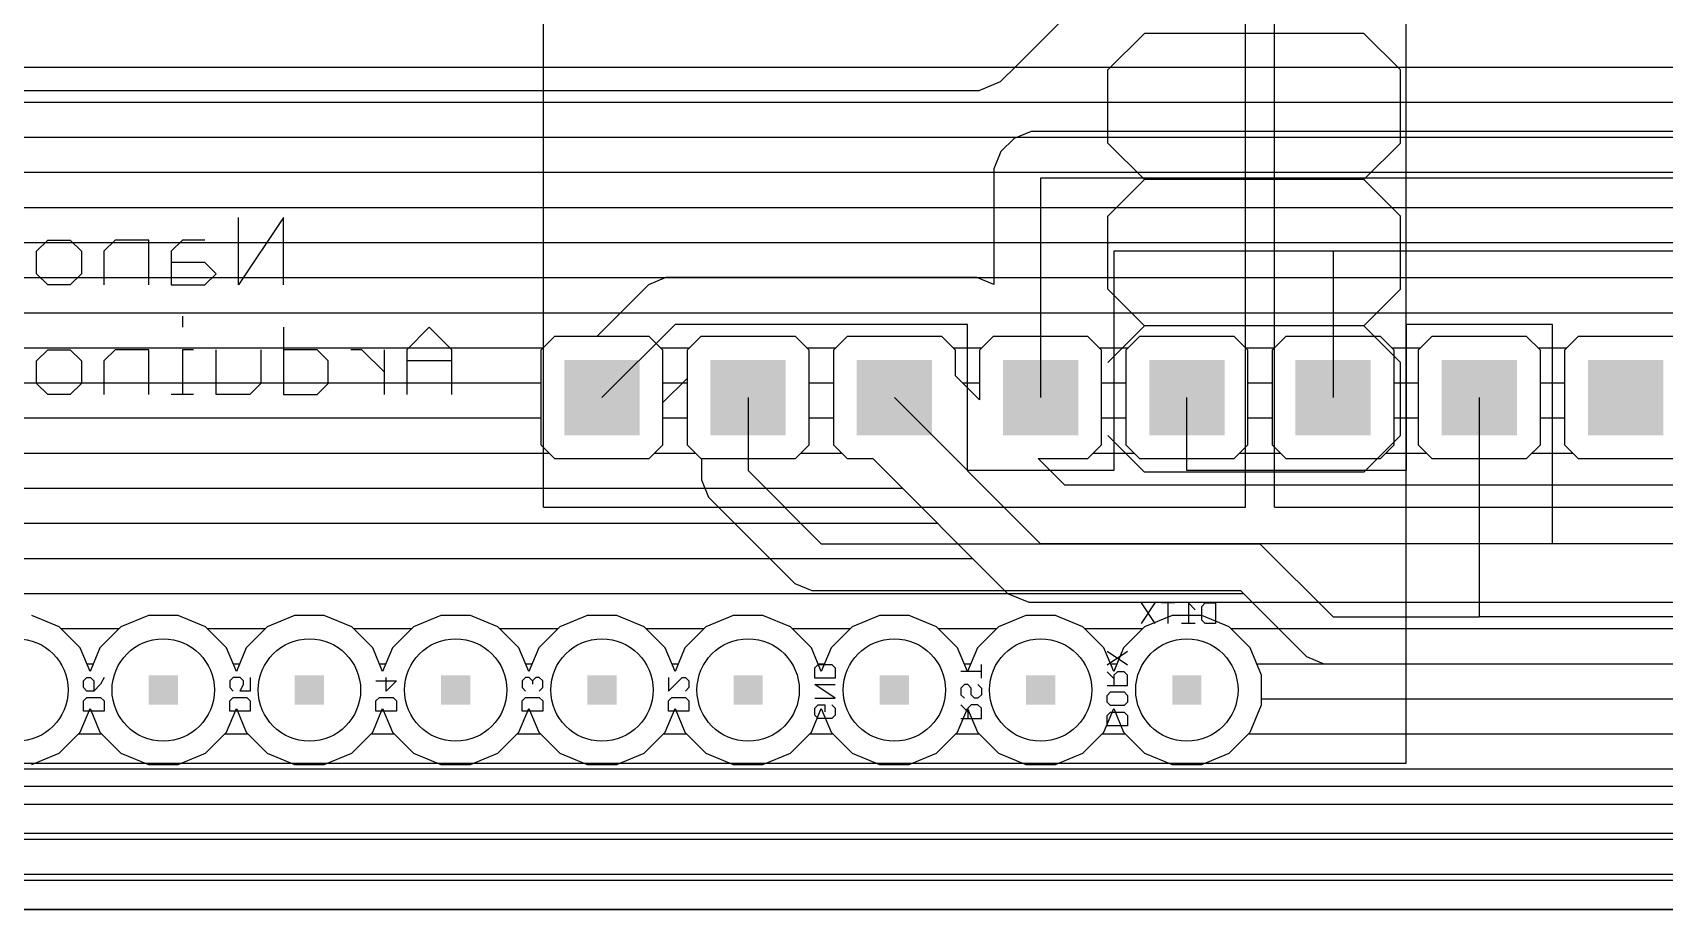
# Model space of a CAD drawing. Extents: x 0 to 251, y 0 to 33.
# Drawn here: x 123.46 to 151.8, y 0 to 15.23 of the extents above; entities that cross this region are included whole.
import ezdxf

# ---------------------------------------------------------------- set-up
doc = ezdxf.new("R2010")
doc.units = 0
for name, color, linetype in [('1', 14, 'CONTINUOUS'), ('16', 174, 'CONTINUOUS'), ('17', 94, 'CONTINUOUS'), ('20', 178, 'CONTINUOUS'), ('21', 250, 'CONTINUOUS'), ('22', 250, 'CONTINUOUS'), ('52', 250, 'CONTINUOUS')]:
    doc.layers.add(name, color=color, linetype=linetype)

# ---------------------------------------------------------------- blocks, each defined once
blk = doc.blocks.new('SQUAREP')
blk.add_solid([(-0.5, -0.5), (0.5, -0.5), (-0.5, 0.5), (0.5, 0.5)])
blk = doc.blocks.new('RECT')
blk.add_solid([(-0.5, -0.5), (0.5, -0.5), (-0.5, 0.5), (0.5, 0.5)])
blk = doc.blocks.new('ROUNDP')
blk.add_circle((0, 0), 0.5)

msp = doc.modelspace()

# ---------------------------------------------------------------- linework, layer by layer
at = {"layer": '1'}
for p, q in [((140.5613, 14.6645), (143.6514, 17.7546)), ((140.2755, 14.3787), (140.5613, 14.6645)), ((140.5272, 14.6304), (166.8636, 14.6304)), ((67.0352, 14.224), (139.9021, 14.224)), ((139.9021, 14.224), (140.2755, 14.3787)), ((43.3976, 14.0208), (166.254, 14.0208)), ((67.4979, 13.4112), (165.6444, 13.4112)), ((67.7672, 12.8016), (165.0348, 12.8016)), ((67.6447, 12.192), (164.4252, 12.192)), ((57.3278, 11.5824), (163.8156, 11.5824)), ((67.3963, 10.9728), (163.206, 10.9728)), ((67.7672, 10.3632), (162.8145, 10.3632)), ((132.5277, 9.9504), (132.2896, 9.7123)), ((134.1723, 9.9504), (132.5277, 9.9504)), ((134.4104, 9.7123), (134.1723, 9.9504)), ((135.0677, 9.9504), (134.8296, 9.7123)), ((136.7123, 9.9504), (135.0677, 9.9504)), ((136.9504, 9.7123), (136.7123, 9.9504)), ((137.6077, 9.9504), (137.3696, 9.7123)), ((139.2523, 9.9504), (137.6077, 9.9504)), ((139.4904, 9.7123), (139.2523, 9.9504)), ((140.1477, 9.9504), (139.9096, 9.7123)), ((141.7923, 9.9504), (140.1477, 9.9504)), ((142.0304, 9.7123), (141.7923, 9.9504)), ((142.6877, 9.9504), (142.4496, 9.7123)), ((144.3323, 9.9504), (142.6877, 9.9504)), ((144.5704, 9.7123), (144.3323, 9.9504)), ((145.2277, 9.9504), (144.9896, 9.7123)), ((146.8723, 9.9504), (145.2277, 9.9504)), ((147.1104, 9.7123), (146.8723, 9.9504)), ((147.7677, 9.9504), (147.5296, 9.7123)), ((149.4123, 9.9504), (147.7677, 9.9504)), ((149.6504, 9.7123), (149.4123, 9.9504)), ((150.3077, 9.9504), (150.0696, 9.7123)), ((151.9523, 9.9504), (150.3077, 9.9504)), ((119.1291, 9.7536), (132.3309, 9.7536)), ((132.2896, 9.7123), (132.2896, 8.0677)), ((134.3691, 9.7536), (134.8709, 9.7536)), ((134.4104, 8.0677), (134.4104, 9.7123)), ((134.8296, 9.7123), (134.8296, 8.0677)), ((136.9091, 9.7536), (137.4109, 9.7536)), ((136.9504, 8.0677), (136.9504, 9.7123)), ((137.3696, 9.7123), (137.3696, 8.0677)), ((139.4491, 9.7536), (139.9509, 9.7536)), ((139.4904, 9.2664), (139.4904, 9.7123)), ((139.9096, 9.7123), (139.9096, 8.8472)), ((141.9891, 9.7536), (142.4909, 9.7536)), ((142.0304, 8.0677), (142.0304, 9.7123)), ((142.4496, 9.7123), (142.4496, 8.0677)), ((144.5291, 9.7536), (145.0309, 9.7536)), ((144.5704, 8.0677), (144.5704, 9.7123)), ((144.9896, 9.7123), (144.9896, 8.0677)), ((147.0691, 9.7536), (147.5709, 9.7536)), ((147.1104, 8.0677), (147.1104, 9.7123)), ((147.5296, 9.7123), (147.5296, 8.0677)), ((149.6091, 9.7536), (150.1109, 9.7536)), ((149.6504, 8.0677), (149.6504, 9.7123)), ((150.0696, 9.7123), (150.0696, 8.0677)), ((119.1704, 9.144), (132.2896, 9.144)), ((134.4104, 9.144), (134.8296, 9.144)), ((136.9504, 9.144), (137.3696, 9.144)), ((139.9096, 8.8472), (139.4904, 9.2664)), ((139.6128, 9.144), (139.9096, 9.144)), ((142.0304, 9.144), (142.4496, 9.144)), ((144.5704, 9.144), (144.9896, 9.144)), ((147.1104, 9.144), (147.5296, 9.144)), ((149.6504, 9.144), (150.0696, 9.144)), ((140.97, 6.35), (138.43, 8.89)), ((119.1704, 8.5344), (132.2896, 8.5344)), ((134.4104, 8.5344), (134.8296, 8.5344)), ((136.9504, 8.5344), (137.3696, 8.5344)), ((142.0304, 8.5344), (142.4496, 8.5344)), ((144.5704, 8.5344), (144.9896, 8.5344)), ((147.1104, 8.5344), (147.5296, 8.5344)), ((149.6504, 8.5344), (150.0696, 8.5344)), ((132.2896, 8.0677), (132.5277, 7.8296)), ((134.1723, 7.8296), (134.4104, 8.0677)), ((134.8296, 8.0677), (135.0677, 7.8296)), ((136.7123, 7.8296), (136.9504, 8.0677)), ((137.3696, 8.0677), (137.6077, 7.8296)), ((141.7923, 7.8296), (142.0304, 8.0677)), ((142.4496, 8.0677), (142.6877, 7.8296)), ((144.3323, 7.8296), (144.5704, 8.0677)), ((144.9896, 8.0677), (145.2277, 7.8296)), ((146.8723, 7.8296), (147.1104, 8.0677)), ((147.5296, 8.0677), (147.7677, 7.8296)), ((149.4123, 7.8296), (149.6504, 8.0677)), ((150.0696, 8.0677), (150.3077, 7.8296)), ((119.0275, 7.9248), (132.4325, 7.9248)), ((132.5277, 7.8296), (134.1723, 7.8296)), ((134.2675, 7.9248), (134.9725, 7.9248)), ((135.0677, 7.8296), (136.7123, 7.8296)), ((136.8075, 7.9248), (137.5125, 7.9248)), ((137.6077, 7.8296), (138.0536, 7.8296)), ((138.0536, 7.8296), (140.3945, 5.4887)), ((141.3908, 7.366), (140.9272, 7.8296)), ((140.9272, 7.8296), (141.7923, 7.8296)), ((141.8875, 7.9248), (142.5925, 7.9248)), ((142.6877, 7.8296), (144.3323, 7.8296)), ((144.4275, 7.9248), (145.1325, 7.9248)), ((145.2277, 7.8296), (146.8723, 7.8296)), ((146.9675, 7.9248), (147.6725, 7.9248)), ((147.7677, 7.8296), (149.4123, 7.8296)), ((149.5075, 7.9248), (150.2125, 7.9248)), ((150.3077, 7.8296), (151.9523, 7.8296)), ((99.9047, 7.3152), (138.568, 7.3152)), ((183.0821, 7.366), (141.3908, 7.366)), ((108.7439, 6.7056), (139.1776, 6.7056)), ((182.88, 6.35), (140.97, 6.35)), ((109.3535, 6.096), (139.7872, 6.096)), ((109.9631, 5.4864), (140.4, 5.4864)), ((140.3945, 5.4887), (140.7679, 5.334)), ((123.9238, 4.9082), (123.4477, 5.1054)), ((125.4723, 5.1054), (124.9962, 4.9082)), ((125.9877, 5.1054), (125.4723, 5.1054)), ((126.4638, 4.9082), (125.9877, 5.1054)), ((128.0123, 5.1054), (127.5362, 4.9082)), ((128.5277, 5.1054), (128.0123, 5.1054)), ((129.0038, 4.9082), (128.5277, 5.1054)), ((130.5523, 5.1054), (130.0762, 4.9082)), ((131.0677, 5.1054), (130.5523, 5.1054)), ((131.5438, 4.9082), (131.0677, 5.1054)), ((133.0923, 5.1054), (132.6162, 4.9082)), ((133.6077, 5.1054), (133.0923, 5.1054)), ((134.0838, 4.9082), (133.6077, 5.1054)), ((135.6323, 5.1054), (135.1562, 4.9082)), ((136.1477, 5.1054), (135.6323, 5.1054)), ((136.6238, 4.9082), (136.1477, 5.1054)), ((138.1723, 5.1054), (137.6962, 4.9082)), ((138.6877, 5.1054), (138.1723, 5.1054)), ((139.1638, 4.9082), (138.6877, 5.1054)), ((140.7123, 5.1054), (140.2362, 4.9082)), ((141.2277, 5.1054), (140.7123, 5.1054)), ((140.7679, 5.334), (182.4592, 5.334)), ((141.7038, 4.9082), (141.2277, 5.1054)), ((143.2523, 5.1054), (142.7762, 4.9082)), ((143.7677, 5.1054), (143.2523, 5.1054)), ((144.2438, 4.9082), (143.7677, 5.1054)), ((124.2882, 4.5438), (123.9238, 4.9082)), ((123.9552, 4.8768), (124.9648, 4.8768)), ((124.9962, 4.9082), (124.6318, 4.5438)), ((126.8282, 4.5438), (126.4638, 4.9082)), ((126.4952, 4.8768), (127.5048, 4.8768)), ((127.5362, 4.9082), (127.1718, 4.5438)), ((129.3682, 4.5438), (129.0038, 4.9082)), ((129.0352, 4.8768), (130.0448, 4.8768)), ((130.0762, 4.9082), (129.7118, 4.5438)), ((131.9082, 4.5438), (131.5438, 4.9082)), ((131.5752, 4.8768), (132.5848, 4.8768)), ((132.6162, 4.9082), (132.2518, 4.5438)), ((134.4482, 4.5438), (134.0838, 4.9082)), ((134.1152, 4.8768), (135.1248, 4.8768)), ((135.1562, 4.9082), (134.7918, 4.5438)), ((136.9882, 4.5438), (136.6238, 4.9082)), ((136.6552, 4.8768), (137.6648, 4.8768)), ((137.6962, 4.9082), (137.3318, 4.5438)), ((139.5282, 4.5438), (139.1638, 4.9082)), ((139.1952, 4.8768), (140.2048, 4.8768)), ((140.2362, 4.9082), (139.8718, 4.5438)), ((142.0682, 4.5438), (141.7038, 4.9082)), ((141.7352, 4.8768), (142.7448, 4.8768)), ((142.7762, 4.9082), (142.4118, 4.5438)), ((144.6082, 4.5438), (144.2438, 4.9082)), ((144.2752, 4.8768), (182.9164, 4.8768)), ((124.46, 4.129), (124.2882, 4.5438)), ((124.6318, 4.5438), (124.46, 4.129)), ((127, 4.129), (126.8282, 4.5438)), ((127.1718, 4.5438), (127, 4.129)), ((129.54, 4.129), (129.3682, 4.5438)), ((129.7118, 4.5438), (129.54, 4.129)), ((132.08, 4.129), (131.9082, 4.5438)), ((132.2518, 4.5438), (132.08, 4.129)), ((134.62, 4.129), (134.4482, 4.5438)), ((134.7918, 4.5438), (134.62, 4.129)), ((137.16, 4.129), (136.9882, 4.5438)), ((137.3318, 4.5438), (137.16, 4.129)), ((139.7, 4.129), (139.5282, 4.5438)), ((139.8718, 4.5438), (139.7, 4.129)), ((142.24, 4.129), (142.0682, 4.5438)), ((142.4118, 4.5438), (142.24, 4.129)), ((144.8054, 4.0677), (144.6082, 4.5438)), ((124.4028, 4.2672), (124.5172, 4.2672)), ((126.9428, 4.2672), (127.0572, 4.2672)), ((129.4828, 4.2672), (129.5973, 4.2672)), ((132.0228, 4.2672), (132.1372, 4.2672)), ((134.5627, 4.2672), (134.6773, 4.2672)), ((137.1028, 4.2672), (137.2173, 4.2672)), ((139.6428, 4.2672), (139.7572, 4.2672)), ((142.1827, 4.2672), (142.2973, 4.2672)), ((144.7228, 4.2672), (183.526, 4.2672)), ((144.8054, 3.5523), (144.8054, 4.0677)), ((124.2882, 3.0762), (124.46, 3.491)), ((124.46, 3.491), (124.6318, 3.0762)), ((126.8282, 3.0762), (127, 3.491)), ((127, 3.491), (127.1718, 3.0762)), ((129.3682, 3.0762), (129.54, 3.491)), ((129.54, 3.491), (129.7118, 3.0762)), ((131.9082, 3.0762), (132.08, 3.491)), ((132.08, 3.491), (132.2518, 3.0762)), ((134.4482, 3.0762), (134.62, 3.491)), ((134.62, 3.491), (134.7918, 3.0762)), ((136.9882, 3.0762), (137.16, 3.491)), ((137.16, 3.491), (137.3318, 3.0762)), ((139.5282, 3.0762), (139.7, 3.491)), ((139.7, 3.491), (139.8718, 3.0762)), ((142.0682, 3.0762), (142.24, 3.491)), ((142.24, 3.491), (142.4118, 3.0762)), ((144.6082, 3.0762), (144.8054, 3.5523)), ((144.8054, 3.6576), (189.5029, 3.6576)), ((123.9238, 2.7118), (124.2882, 3.0762)), ((124.26, 3.048), (124.66, 3.048)), ((124.6318, 3.0762), (124.9962, 2.7118)), ((126.4638, 2.7118), (126.8282, 3.0762)), ((126.8, 3.048), (127.2, 3.048)), ((127.1718, 3.0762), (127.5362, 2.7118)), ((129.0038, 2.7118), (129.3682, 3.0762)), ((129.34, 3.048), (129.74, 3.048)), ((129.7118, 3.0762), (130.0762, 2.7118)), ((131.5438, 2.7118), (131.9082, 3.0762)), ((131.88, 3.048), (132.28, 3.048)), ((132.2518, 3.0762), (132.6162, 2.7118)), ((134.0838, 2.7118), (134.4482, 3.0762)), ((134.42, 3.048), (134.82, 3.048)), ((134.7918, 3.0762), (135.1562, 2.7118)), ((136.6238, 2.7118), (136.9882, 3.0762)), ((136.96, 3.048), (137.36, 3.048)), ((137.3318, 3.0762), (137.6962, 2.7118)), ((139.1638, 2.7118), (139.5282, 3.0762)), ((139.5, 3.048), (139.9, 3.048)), ((139.8718, 3.0762), (140.2362, 2.7118)), ((141.7038, 2.7118), (142.0682, 3.0762)), ((142.04, 3.048), (142.44, 3.048)), ((142.4118, 3.0762), (142.7762, 2.7118)), ((144.2438, 2.7118), (144.6082, 3.0762)), ((144.58, 3.048), (183.8153, 3.048)), ((123.4477, 2.5146), (123.9238, 2.7118)), ((124.9962, 2.7118), (125.4723, 2.5146)), ((125.9877, 2.5146), (126.4638, 2.7118)), ((127.5362, 2.7118), (128.0123, 2.5146)), ((128.5277, 2.5146), (129.0038, 2.7118)), ((130.0762, 2.7118), (130.5523, 2.5146)), ((131.0677, 2.5146), (131.5438, 2.7118)), ((132.6162, 2.7118), (133.0923, 2.5146)), ((133.6077, 2.5146), (134.0838, 2.7118)), ((135.1562, 2.7118), (135.6323, 2.5146)), ((136.1477, 2.5146), (136.6238, 2.7118)), ((137.6962, 2.7118), (138.1723, 2.5146)), ((138.6877, 2.5146), (139.1638, 2.7118)), ((140.2362, 2.7118), (140.7123, 2.5146)), ((141.2277, 2.5146), (141.7038, 2.7118)), ((142.7762, 2.7118), (143.2523, 2.5146)), ((143.7677, 2.5146), (144.2438, 2.7118)), ((67.7672, 2.4384), (183.6928, 2.4384)), ((125.4723, 2.5146), (125.9877, 2.5146)), ((128.0123, 2.5146), (128.5277, 2.5146)), ((130.5523, 2.5146), (131.0677, 2.5146)), ((133.0923, 2.5146), (133.6077, 2.5146)), ((135.6323, 2.5146), (136.1477, 2.5146)), ((138.1723, 2.5146), (138.6877, 2.5146)), ((140.7123, 2.5146), (141.2277, 2.5146)), ((143.2523, 2.5146), (143.7677, 2.5146)), ((67.4979, 1.8288), (183.9621, 1.8288)), ((0, 1.2192), (251.46, 1.2192)), ((0, 0.6096), (251.46, 0.6096)), ((251.46, 0), (0, 0)), ((0, 0), (251.46, 0))]:
    msp.add_line(p, q, dxfattribs=at)
at = {"layer": '16'}
for p, q in [((119.8691, 14.6304), (183.8605, 14.6304)), ((120.4787, 14.0208), (251.46, 14.0208)), ((121.0883, 13.4112), (140.563, 13.4112)), ((140.5096, 13.3891), (140.2809, 13.1604)), ((140.8083, 13.5128), (140.5096, 13.3891)), ((181.7717, 13.5128), (140.8083, 13.5128)), ((140.2809, 13.1604), (140.1572, 12.8617)), ((121.4628, 12.8016), (140.1572, 12.8016)), ((140.1572, 12.8617), (140.1572, 10.8504)), ((153.67, 12.7), (140.97, 12.7)), ((140.97, 12.7), (140.97, 8.89)), ((121.4628, 12.192), (140.1572, 12.192)), ((121.4628, 11.5824), (140.1572, 11.5824)), ((146.05, 11.43), (142.24, 11.43)), ((142.24, 11.43), (142.24, 7.62)), ((152.4, 11.43), (146.05, 11.43)), ((146.05, 11.43), (146.05, 8.89)), ((121.4628, 10.9728), (140.1572, 10.9728)), ((134.1596, 10.8491), (133.2609, 9.9504)), ((134.4583, 10.9728), (134.1596, 10.8491)), ((139.8617, 10.9728), (134.4583, 10.9728)), ((140.1572, 10.8504), (139.8617, 10.9728)), ((121.4628, 10.3632), (133.6737, 10.3632)), ((132.5277, 9.9504), (132.2896, 9.7123)), ((133.2609, 9.9504), (132.5277, 9.9504)), ((134.62, 10.16), (133.35, 8.89)), ((139.7, 10.16), (134.62, 10.16)), ((139.7, 7.62), (139.7, 10.16)), ((149.86, 10.16), (147.32, 10.16)), ((147.32, 10.16), (147.32, 7.62)), ((149.86, 6.35), (149.86, 10.16)), ((121.4628, 9.7536), (132.3309, 9.7536)), ((132.2896, 9.7123), (132.2896, 8.0677)), ((121.4628, 9.144), (132.2896, 9.144)), ((134.4104, 8.8009), (134.8296, 9.2201)), ((134.7535, 9.144), (134.8296, 9.144)), ((134.8296, 9.2201), (134.8296, 8.0677)), ((134.4104, 8.0677), (134.4104, 8.8009)), ((135.89, 8.89), (135.89, 7.62)), ((143.51, 7.62), (143.51, 8.89)), ((148.59, 8.89), (148.59, 5.08)), ((121.4628, 8.5344), (132.2896, 8.5344)), ((134.4104, 8.5344), (134.8296, 8.5344)), ((132.2896, 8.0677), (132.5277, 7.8296)), ((134.1723, 7.8296), (134.4104, 8.0677)), ((134.8296, 8.0677), (135.0677, 7.8296)), ((121.4628, 7.9248), (132.4325, 7.9248)), ((132.5277, 7.8296), (134.1723, 7.8296)), ((134.2675, 7.9248), (134.9725, 7.9248)), ((135.0677, 7.8296), (135.0772, 7.8296)), ((135.0772, 7.8296), (135.0772, 7.4583)), ((135.0772, 7.4583), (135.2009, 7.1596)), ((135.89, 7.62), (137.16, 6.35)), ((142.24, 7.62), (139.7, 7.62)), ((147.32, 7.62), (143.51, 7.62)), ((121.4035, 7.3152), (135.1365, 7.3152)), ((135.2009, 7.1596), (136.4709, 5.8896)), ((120.8851, 6.7056), (135.6549, 6.7056)), ((137.16, 6.35), (144.78, 6.35)), ((144.78, 6.35), (146.05, 5.08)), ((156.21, 6.35), (149.86, 6.35)), ((120.2755, 6.096), (136.2645, 6.096)), ((136.4709, 5.8896), (136.6996, 5.6609)), ((110.7759, 5.4864), (144.4941, 5.4864)), ((136.6996, 5.6609), (136.9983, 5.5372)), ((136.9983, 5.5372), (144.4433, 5.5372)), ((144.4433, 5.5372), (145.5896, 4.3909)), ((123.9238, 4.9082), (123.4477, 5.1054)), ((125.4723, 5.1054), (124.9962, 4.9082)), ((125.9877, 5.1054), (125.4723, 5.1054)), ((126.4638, 4.9082), (125.9877, 5.1054)), ((128.0123, 5.1054), (127.5362, 4.9082)), ((128.5277, 5.1054), (128.0123, 5.1054)), ((129.0038, 4.9082), (128.5277, 5.1054)), ((130.5523, 5.1054), (130.0762, 4.9082)), ((131.0677, 5.1054), (130.5523, 5.1054)), ((131.5438, 4.9082), (131.0677, 5.1054)), ((133.0923, 5.1054), (132.6162, 4.9082)), ((133.6077, 5.1054), (133.0923, 5.1054)), ((134.0838, 4.9082), (133.6077, 5.1054)), ((135.6323, 5.1054), (135.1562, 4.9082)), ((136.1477, 5.1054), (135.6323, 5.1054)), ((136.6238, 4.9082), (136.1477, 5.1054)), ((138.1723, 5.1054), (137.6962, 4.9082)), ((138.6877, 5.1054), (138.1723, 5.1054)), ((139.1638, 4.9082), (138.6877, 5.1054)), ((140.7123, 5.1054), (140.2362, 4.9082)), ((141.2277, 5.1054), (140.7123, 5.1054)), ((141.7038, 4.9082), (141.2277, 5.1054)), ((143.2523, 5.1054), (142.7762, 4.9082)), ((143.7677, 5.1054), (143.2523, 5.1054)), ((144.2438, 4.9082), (143.7677, 5.1054)), ((124.2882, 4.5438), (123.9238, 4.9082)), ((123.9552, 4.8768), (124.9648, 4.8768)), ((124.9962, 4.9082), (124.6318, 4.5438)), ((126.8282, 4.5438), (126.4638, 4.9082)), ((126.4952, 4.8768), (127.5048, 4.8768)), ((127.5362, 4.9082), (127.1718, 4.5438)), ((129.3682, 4.5438), (129.0038, 4.9082)), ((129.0352, 4.8768), (130.0448, 4.8768)), ((130.0762, 4.9082), (129.7118, 4.5438)), ((131.9082, 4.5438), (131.5438, 4.9082)), ((131.5752, 4.8768), (132.5848, 4.8768)), ((132.6162, 4.9082), (132.2518, 4.5438)), ((134.4482, 4.5438), (134.0838, 4.9082)), ((134.1152, 4.8768), (135.1248, 4.8768)), ((135.1562, 4.9082), (134.7918, 4.5438)), ((136.9882, 4.5438), (136.6238, 4.9082)), ((136.6552, 4.8768), (137.6648, 4.8768)), ((137.6962, 4.9082), (137.3318, 4.5438)), ((139.5282, 4.5438), (139.1638, 4.9082)), ((139.1952, 4.8768), (140.2048, 4.8768)), ((140.2362, 4.9082), (139.8718, 4.5438)), ((142.0682, 4.5438), (141.7038, 4.9082)), ((141.7352, 4.8768), (142.7448, 4.8768)), ((142.7762, 4.9082), (142.4118, 4.5438)), ((144.6082, 4.5438), (144.2438, 4.9082)), ((144.2752, 4.8768), (145.1037, 4.8768)), ((146.05, 5.08), (148.59, 5.08)), ((161.29, 5.08), (148.59, 5.08)), ((124.46, 4.129), (124.2882, 4.5438)), ((124.6318, 4.5438), (124.46, 4.129)), ((127, 4.129), (126.8282, 4.5438)), ((127.1718, 4.5438), (127, 4.129)), ((129.54, 4.129), (129.3682, 4.5438)), ((129.7118, 4.5438), (129.54, 4.129)), ((132.08, 4.129), (131.9082, 4.5438)), ((132.2518, 4.5438), (132.08, 4.129)), ((134.62, 4.129), (134.4482, 4.5438)), ((134.7918, 4.5438), (134.62, 4.129)), ((137.16, 4.129), (136.9882, 4.5438)), ((137.3318, 4.5438), (137.16, 4.129)), ((139.7, 4.129), (139.5282, 4.5438)), ((139.8718, 4.5438), (139.7, 4.129)), ((142.24, 4.129), (142.0682, 4.5438)), ((142.4118, 4.5438), (142.24, 4.129)), ((144.8054, 4.0677), (144.6082, 4.5438)), ((124.4028, 4.2672), (124.5172, 4.2672)), ((126.9428, 4.2672), (127.0572, 4.2672)), ((129.4828, 4.2672), (129.5973, 4.2672)), ((132.0228, 4.2672), (132.1372, 4.2672)), ((134.5627, 4.2672), (134.6773, 4.2672)), ((137.1028, 4.2672), (137.2173, 4.2672)), ((139.6428, 4.2672), (139.7572, 4.2672)), ((142.1827, 4.2672), (142.2973, 4.2672)), ((144.7228, 4.2672), (145.8883, 4.2672)), ((145.5896, 4.3909), (145.8883, 4.2672)), ((145.8883, 4.2672), (178.7333, 4.2672)), ((144.8054, 3.5523), (144.8054, 4.0677)), ((124.2882, 3.0762), (124.46, 3.491)), ((124.46, 3.491), (124.6318, 3.0762)), ((126.8282, 3.0762), (127, 3.491)), ((127, 3.491), (127.1718, 3.0762)), ((129.3682, 3.0762), (129.54, 3.491)), ((129.54, 3.491), (129.7118, 3.0762)), ((131.9082, 3.0762), (132.08, 3.491)), ((132.08, 3.491), (132.2518, 3.0762)), ((134.4482, 3.0762), (134.62, 3.491)), ((134.62, 3.491), (134.7918, 3.0762)), ((136.9882, 3.0762), (137.16, 3.491)), ((137.16, 3.491), (137.3318, 3.0762)), ((139.5282, 3.0762), (139.7, 3.491)), ((139.7, 3.491), (139.8718, 3.0762)), ((142.0682, 3.0762), (142.24, 3.491)), ((142.24, 3.491), (142.4118, 3.0762)), ((144.6082, 3.0762), (144.8054, 3.5523)), ((144.8054, 3.6576), (179.3429, 3.6576)), ((123.9238, 2.7118), (124.2882, 3.0762)), ((124.26, 3.048), (124.66, 3.048)), ((124.6318, 3.0762), (124.9962, 2.7118)), ((126.4638, 2.7118), (126.8282, 3.0762)), ((126.8, 3.048), (127.2, 3.048)), ((127.1718, 3.0762), (127.5362, 2.7118)), ((129.0038, 2.7118), (129.3682, 3.0762)), ((129.34, 3.048), (129.74, 3.048)), ((129.7118, 3.0762), (130.0762, 2.7118)), ((131.5438, 2.7118), (131.9082, 3.0762)), ((131.88, 3.048), (132.28, 3.048)), ((132.2518, 3.0762), (132.6162, 2.7118)), ((134.0838, 2.7118), (134.4482, 3.0762)), ((134.42, 3.048), (134.82, 3.048)), ((134.7918, 3.0762), (135.1562, 2.7118)), ((136.6238, 2.7118), (136.9882, 3.0762)), ((136.96, 3.048), (137.36, 3.048)), ((137.3318, 3.0762), (137.6962, 2.7118)), ((139.1638, 2.7118), (139.5282, 3.0762)), ((139.5, 3.048), (139.9, 3.048)), ((139.8718, 3.0762), (140.2362, 2.7118)), ((141.7038, 2.7118), (142.0682, 3.0762)), ((142.04, 3.048), (142.44, 3.048)), ((142.4118, 3.0762), (142.7762, 2.7118)), ((144.2438, 2.7118), (144.6082, 3.0762)), ((144.58, 3.048), (180.0557, 3.048)), ((123.4477, 2.5146), (123.9238, 2.7118)), ((124.9962, 2.7118), (125.4723, 2.5146)), ((125.9877, 2.5146), (126.4638, 2.7118)), ((127.5362, 2.7118), (128.0123, 2.5146)), ((128.5277, 2.5146), (129.0038, 2.7118)), ((130.0762, 2.7118), (130.5523, 2.5146)), ((131.0677, 2.5146), (131.5438, 2.7118)), ((132.6162, 2.7118), (133.0923, 2.5146)), ((133.6077, 2.5146), (134.0838, 2.7118)), ((135.1562, 2.7118), (135.6323, 2.5146)), ((136.1477, 2.5146), (136.6238, 2.7118)), ((137.6962, 2.7118), (138.1723, 2.5146)), ((138.6877, 2.5146), (139.1638, 2.7118)), ((140.2362, 2.7118), (140.7123, 2.5146)), ((141.2277, 2.5146), (141.7038, 2.7118)), ((142.7762, 2.7118), (143.2523, 2.5146)), ((143.7677, 2.5146), (144.2438, 2.7118)), ((68.5611, 2.4384), (183.6928, 2.4384)), ((125.4723, 2.5146), (125.9877, 2.5146)), ((128.0123, 2.5146), (128.5277, 2.5146)), ((130.5523, 2.5146), (131.0677, 2.5146)), ((133.0923, 2.5146), (133.6077, 2.5146)), ((135.6323, 2.5146), (136.1477, 2.5146)), ((138.1723, 2.5146), (138.6877, 2.5146)), ((140.7123, 2.5146), (141.2277, 2.5146)), ((143.2523, 2.5146), (143.7677, 2.5146)), ((183.7732, 2.1336), (68.8659, 2.1336)), ((68.5292, 1.3208), (184.2008, 1.3208)), ((68.3675, 0.508), (184.3625, 0.508)), ((251.46, 0), (0, 0)), ((0, 0), (251.46, 0))]:
    msp.add_line(p, q, dxfattribs=at)
at = {"layer": '20'}
msp.add_line((0, 0), (251.46, 0), dxfattribs=at)
at = {"layer": '21'}
for p, q in [((132.334, 6.985), (132.334, 26.035)), ((144.526, 6.985), (144.526, 26.035)), ((145.034, 6.985), (145.034, 26.035)), ((132.334, 6.985), (144.526, 6.985)), ((145.034, 6.985), (157.226, 6.985))]:
    msp.add_line(p, q, dxfattribs=at)
at = {"layer": '22'}
for p, q in [((147.32, 2.54), (147.32, 20.32)), ((142.1384, 14.5796), (142.7734, 15.2146)), ((146.5834, 15.2146), (142.7734, 15.2146)), ((147.2184, 14.5796), (146.5834, 15.2146)), ((142.1384, 13.3096), (142.1384, 14.5796)), ((147.2184, 13.3096), (147.2184, 14.5796)), ((142.7734, 12.6746), (142.1384, 13.3096)), ((146.5834, 12.6746), (147.2184, 13.3096)), ((142.1384, 12.0396), (142.7734, 12.6746)), ((146.5834, 12.6746), (142.7734, 12.6746)), ((147.2184, 12.0396), (146.5834, 12.6746)), ((127.8168, 12.0152), (127.0372, 10.8458)), ((127.0372, 10.8458), (127.0372, 12.0152)), ((127.8168, 10.8458), (127.8168, 12.0152)), ((142.1384, 10.7696), (142.1384, 12.0396)), ((147.2184, 10.7696), (147.2184, 12.0396)), ((123.529, 11.4305), (123.7239, 11.6254)), ((123.7239, 11.6254), (124.1137, 11.6254)), ((124.1137, 11.6254), (124.3086, 11.4305)), ((124.8933, 11.6254), (124.6984, 11.4305)), ((125.478, 11.6254), (124.8933, 11.6254)), ((125.478, 10.8458), (125.478, 11.6254)), ((126.0627, 11.6254), (125.8678, 11.4305)), ((126.4525, 11.6254), (126.0627, 11.6254)), ((123.529, 11.0407), (123.529, 11.4305)), ((124.3086, 11.4305), (124.3086, 11.0407)), ((124.6984, 11.4305), (124.6984, 10.8458)), ((125.8678, 11.4305), (125.8678, 10.8458)), ((126.4525, 11.2356), (125.8678, 11.2356)), ((126.6474, 11.0407), (126.4525, 11.2356)), ((123.7239, 10.8458), (123.529, 11.0407)), ((124.1137, 10.8458), (123.7239, 10.8458)), ((124.3086, 11.0407), (124.1137, 10.8458)), ((125.8678, 10.8458), (126.4525, 10.8458)), ((126.4525, 10.8458), (126.6474, 11.0407)), ((142.7734, 10.1346), (142.1384, 10.7696)), ((146.5834, 10.1346), (147.2184, 10.7696)), ((126.0627, 10.3051), (126.0627, 10.1102)), ((127.8168, 10.1102), (127.8168, 8.9408)), ((130.3505, 10.1102), (129.9607, 9.7204)), ((130.7403, 9.7204), (130.3505, 10.1102)), ((142.1384, 9.4996), (142.7734, 10.1346)), ((146.5834, 10.1346), (142.7734, 10.1346)), ((147.2184, 9.4996), (146.5834, 10.1346)), ((123.529, 9.5255), (123.7239, 9.7204)), ((123.7239, 9.7204), (124.1137, 9.7204)), ((124.1137, 9.7204), (124.3086, 9.5255)), ((124.8933, 9.7204), (124.6984, 9.5255)), ((125.478, 9.7204), (124.8933, 9.7204)), ((125.478, 8.9408), (125.478, 9.7204)), ((126.2576, 9.7204), (126.0627, 9.7204)), ((126.0627, 9.7204), (126.0627, 8.9408)), ((126.6474, 8.9408), (126.6474, 9.7204)), ((127.427, 9.7204), (127.427, 9.1357)), ((128.4015, 9.7204), (127.8168, 9.7204)), ((128.5964, 9.5255), (128.4015, 9.7204)), ((129.1811, 9.7204), (128.9862, 9.7204)), ((129.5709, 9.3306), (129.1811, 9.7204)), ((129.5709, 8.9408), (129.5709, 9.7204)), ((129.9607, 9.7204), (129.9607, 8.9408)), ((130.7403, 8.9408), (130.7403, 9.7204)), ((123.529, 9.1357), (123.529, 9.5255)), ((124.3086, 9.5255), (124.3086, 9.1357)), ((124.6984, 9.5255), (124.6984, 8.9408)), ((128.5964, 9.1357), (128.5964, 9.5255)), ((130.7403, 9.5255), (129.9607, 9.5255)), ((147.2184, 8.2296), (147.2184, 9.4996)), ((123.7239, 8.9408), (123.529, 9.1357)), ((124.3086, 9.1357), (124.1137, 8.9408)), ((127.427, 9.1357), (127.2321, 8.9408)), ((128.4015, 8.9408), (128.5964, 9.1357)), ((124.1137, 8.9408), (123.7239, 8.9408)), ((126.2576, 8.9408), (125.8678, 8.9408)), ((127.2321, 8.9408), (126.6474, 8.9408)), ((127.8168, 8.9408), (128.4015, 8.9408)), ((142.7734, 7.5946), (142.1384, 8.2296)), ((146.5834, 7.5946), (147.2184, 8.2296)), ((146.5834, 7.5946), (142.7734, 7.5946)), ((142.9528, 5.3216), (142.7156, 4.9657)), ((142.7156, 5.3216), (142.9528, 4.9657)), ((143.3037, 5.3216), (143.0664, 5.3216)), ((143.185, 4.9657), (143.185, 5.3216)), ((143.6545, 5.203), (143.5358, 5.3216)), ((143.5358, 5.3216), (143.5358, 4.9657)), ((143.768, 5.2623), (143.8273, 5.3216)), ((143.768, 5.025), (143.768, 5.2623)), ((143.8273, 5.3216), (144.0053, 5.3216)), ((144.0053, 5.3216), (144.0053, 4.9657)), ((143.6545, 4.9657), (143.4172, 4.9657)), ((143.8273, 4.9657), (143.768, 5.025)), ((144.0053, 4.9657), (143.8273, 4.9657)), ((137.0457, 4.1943), (137.105, 4.2536)), ((137.105, 4.2536), (137.3423, 4.2536)), ((137.3423, 4.2536), (137.4016, 4.1943)), ((139.9416, 4.0163), (139.9416, 4.2536)), ((142.4816, 4.2402), (142.1257, 4.4774)), ((142.4816, 4.4774), (142.1257, 4.2402)), ((124.3457, 3.9705), (124.405, 4.0298)), ((124.3457, 3.8518), (124.3457, 3.9705)), ((124.405, 4.0298), (124.4643, 4.0298)), ((124.4643, 4.0298), (124.5237, 3.9705)), ((124.5237, 3.9705), (124.5237, 3.7925)), ((124.7016, 4.0298), (124.6423, 3.9112)), ((126.945, 4.0298), (126.8857, 3.9705)), ((126.8857, 3.9705), (126.8857, 3.8518)), ((127.0637, 4.0298), (126.945, 4.0298)), ((127.123, 3.9705), (127.0637, 4.0298)), ((127.123, 3.9112), (127.123, 3.9705)), ((127.2416, 4.0298), (127.2416, 3.7925)), ((129.4257, 3.9705), (129.7816, 3.9705)), ((129.6037, 3.7925), (129.6037, 4.0298)), ((129.7816, 3.9705), (129.6037, 3.7925)), ((132.025, 4.0298), (131.9657, 3.9705)), ((131.9657, 3.9705), (131.9657, 3.8518)), ((132.0843, 4.0298), (132.025, 4.0298)), ((132.1437, 3.9705), (132.0843, 4.0298)), ((132.203, 4.0298), (132.1437, 3.9705)), ((132.1437, 3.9705), (132.1437, 3.9112)), ((132.2623, 4.0298), (132.203, 4.0298)), ((132.3216, 3.9705), (132.2623, 4.0298)), ((132.3216, 3.8518), (132.3216, 3.9705)), ((134.5057, 4.0298), (134.5057, 3.7925)), ((134.5057, 3.7925), (134.743, 4.0298)), ((134.743, 4.0298), (134.8023, 4.0298)), ((134.8023, 4.0298), (134.8616, 3.9705)), ((134.8616, 3.9705), (134.8616, 3.8518)), ((137.0457, 4.0163), (137.0457, 4.1943)), ((137.4016, 4.0163), (137.0457, 4.0163)), ((137.4016, 4.1943), (137.4016, 4.0163)), ((139.5857, 4.135), (139.9416, 4.135)), ((142.2443, 4.008), (142.1257, 4.1266)), ((142.3037, 4.1266), (142.2443, 4.0673)), ((142.2443, 4.0673), (142.2443, 3.8893)), ((142.4223, 4.1266), (142.3037, 4.1266)), ((142.4816, 4.0673), (142.4223, 4.1266)), ((142.4816, 3.8893), (142.4816, 4.0673)), ((124.405, 3.7925), (124.3457, 3.8518)), ((124.5237, 3.7925), (124.405, 3.7925)), ((124.6423, 3.9112), (124.5237, 3.7925)), ((126.8857, 3.8518), (126.945, 3.7925)), ((127.0637, 3.7925), (127.123, 3.9112)), ((127.2416, 3.7925), (127.0637, 3.7925)), ((131.9657, 3.8518), (132.025, 3.7925)), ((132.2623, 3.7925), (132.3216, 3.8518)), ((134.8616, 3.8518), (134.8023, 3.7925)), ((137.4016, 3.6655), (137.0457, 3.9028)), ((137.0457, 3.9028), (137.4016, 3.9028)), ((139.645, 3.9028), (139.5857, 3.8435)), ((139.5857, 3.8435), (139.5857, 3.7248)), ((139.5857, 3.7248), (139.645, 3.6655)), ((139.7043, 3.9028), (139.645, 3.9028)), ((139.7637, 3.8435), (139.7043, 3.9028)), ((139.7637, 3.7248), (139.7637, 3.8435)), ((139.823, 3.6655), (139.7637, 3.7248)), ((139.8823, 3.9028), (139.9416, 3.8435)), ((139.9416, 3.7248), (139.8823, 3.6655)), ((139.9416, 3.8435), (139.9416, 3.7248)), ((142.1257, 3.8893), (142.4816, 3.8893)), ((142.1257, 3.7165), (142.185, 3.7758)), ((142.1257, 3.5978), (142.1257, 3.7165)), ((142.185, 3.7758), (142.4223, 3.7758)), ((142.4223, 3.7758), (142.4816, 3.7165)), ((142.4816, 3.7165), (142.4816, 3.5978)), ((124.3457, 3.6197), (124.405, 3.679)), ((124.3457, 3.4417), (124.3457, 3.6197)), ((124.7016, 3.4417), (124.3457, 3.4417)), ((124.405, 3.679), (124.6423, 3.679)), ((124.6423, 3.679), (124.7016, 3.6197)), ((124.7016, 3.6197), (124.7016, 3.4417)), ((126.8857, 3.6197), (126.945, 3.679)), ((126.8857, 3.4417), (126.8857, 3.6197)), ((127.2416, 3.4417), (126.8857, 3.4417)), ((126.945, 3.679), (127.1823, 3.679)), ((127.1823, 3.679), (127.2416, 3.6197)), ((127.2416, 3.6197), (127.2416, 3.4417)), ((129.4257, 3.6197), (129.485, 3.679)), ((129.4257, 3.4417), (129.4257, 3.6197)), ((129.7816, 3.4417), (129.4257, 3.4417)), ((129.485, 3.679), (129.7223, 3.679)), ((129.7223, 3.679), (129.7816, 3.6197)), ((129.7816, 3.6197), (129.7816, 3.4417)), ((131.9657, 3.6197), (132.025, 3.679)), ((131.9657, 3.4417), (131.9657, 3.6197)), ((132.3216, 3.4417), (131.9657, 3.4417)), ((132.025, 3.679), (132.2623, 3.679)), ((132.2623, 3.679), (132.3216, 3.6197)), ((132.3216, 3.6197), (132.3216, 3.4417)), ((134.5057, 3.6197), (134.565, 3.679)), ((134.5057, 3.4417), (134.5057, 3.6197)), ((134.8616, 3.4417), (134.5057, 3.4417)), ((134.565, 3.679), (134.8023, 3.679)), ((134.8023, 3.679), (134.8616, 3.6197)), ((134.8616, 3.6197), (134.8616, 3.4417)), ((137.0457, 3.6655), (137.4016, 3.6655)), ((137.0457, 3.4927), (137.105, 3.552)), ((137.0457, 3.374), (137.0457, 3.4927)), ((137.105, 3.552), (137.2237, 3.552)), ((137.2237, 3.552), (137.2237, 3.4333)), ((137.3423, 3.552), (137.4016, 3.4927)), ((137.4016, 3.4927), (137.4016, 3.374)), ((139.7043, 3.4333), (139.5857, 3.552)), ((139.7637, 3.552), (139.7043, 3.4927)), ((139.7043, 3.4927), (139.7043, 3.3147)), ((139.8823, 3.552), (139.7637, 3.552)), ((139.8823, 3.6655), (139.823, 3.6655)), ((139.9416, 3.4927), (139.8823, 3.552)), ((139.9416, 3.3147), (139.9416, 3.4927)), ((142.185, 3.5385), (142.1257, 3.5978)), ((142.1257, 3.3657), (142.185, 3.425)), ((142.4223, 3.5385), (142.185, 3.5385)), ((142.185, 3.425), (142.4223, 3.425)), ((142.4816, 3.5978), (142.4223, 3.5385)), ((142.4223, 3.425), (142.4816, 3.3657)), ((137.105, 3.3147), (137.0457, 3.374)), ((137.3423, 3.3147), (137.105, 3.3147)), ((137.4016, 3.374), (137.3423, 3.3147)), ((139.5857, 3.3147), (139.9416, 3.3147)), ((142.1257, 3.1877), (142.1257, 3.3657)), ((142.4816, 3.1877), (142.1257, 3.1877)), ((142.4816, 3.3657), (142.4816, 3.1877)), ((104.14, 2.54), (147.32, 2.54))]:
    msp.add_line(p, q, dxfattribs=at)

# ---------------------------------------------------------------- block references
at = {"layer": '17', "rotation": 270}
for name, p, xscale, yscale in [('SQUAREP', (133.35, 8.89), 1.308, 1.308), ('SQUAREP', (133.35, 8.89), 1.308, 1.308), ('SQUAREP', (135.89, 8.89), 1.308, 1.308), ('SQUAREP', (135.89, 8.89), 1.308, 1.308), ('SQUAREP', (138.43, 8.89), 1.308, 1.308), ('SQUAREP', (138.43, 8.89), 1.308, 1.308), ('SQUAREP', (140.97, 8.89), 1.308, 1.308), ('SQUAREP', (140.97, 8.89), 1.308, 1.308), ('SQUAREP', (143.51, 8.89), 1.308, 1.308), ('SQUAREP', (143.51, 8.89), 1.308, 1.308), ('SQUAREP', (146.05, 8.89), 1.308, 1.308), ('SQUAREP', (146.05, 8.89), 1.308, 1.308), ('SQUAREP', (148.59, 8.89), 1.308, 1.308), ('SQUAREP', (148.59, 8.89), 1.308, 1.308), ('SQUAREP', (151.13, 8.89), 1.308, 1.308), ('SQUAREP', (151.13, 8.89), 1.308, 1.308), ('ROUNDP', (123.19, 3.81), 1.778, 1.778), ('ROUNDP', (123.19, 3.81), 1.778, 1.778), ('ROUNDP', (125.73, 3.81), 1.778, 1.778), ('ROUNDP', (125.73, 3.81), 1.778, 1.778), ('ROUNDP', (128.27, 3.81), 1.778, 1.778), ('ROUNDP', (128.27, 3.81), 1.778, 1.778), ('ROUNDP', (130.81, 3.81), 1.778, 1.778), ('ROUNDP', (130.81, 3.81), 1.778, 1.778), ('ROUNDP', (133.35, 3.81), 1.778, 1.778), ('ROUNDP', (133.35, 3.81), 1.778, 1.778), ('ROUNDP', (135.89, 3.81), 1.778, 1.778), ('ROUNDP', (135.89, 3.81), 1.778, 1.778), ('ROUNDP', (138.43, 3.81), 1.778, 1.778), ('ROUNDP', (138.43, 3.81), 1.778, 1.778), ('ROUNDP', (140.97, 3.81), 1.778, 1.778), ('ROUNDP', (140.97, 3.81), 1.778, 1.778), ('ROUNDP', (143.51, 3.81), 1.778, 1.778), ('ROUNDP', (143.51, 3.81), 1.778, 1.778)]:
    msp.add_blockref(name, p, dxfattribs=dict(at, xscale=xscale, yscale=yscale))
at = {"layer": '52', "xscale": 0.508, "yscale": 0.508}
for p in [(125.73, 3.81), (128.27, 3.81), (130.81, 3.81), (133.35, 3.81), (135.89, 3.81), (138.43, 3.81), (140.97, 3.81), (143.51, 3.81)]:
    msp.add_blockref('RECT', p, dxfattribs=at)

doc.saveas('drawing.dxf')
